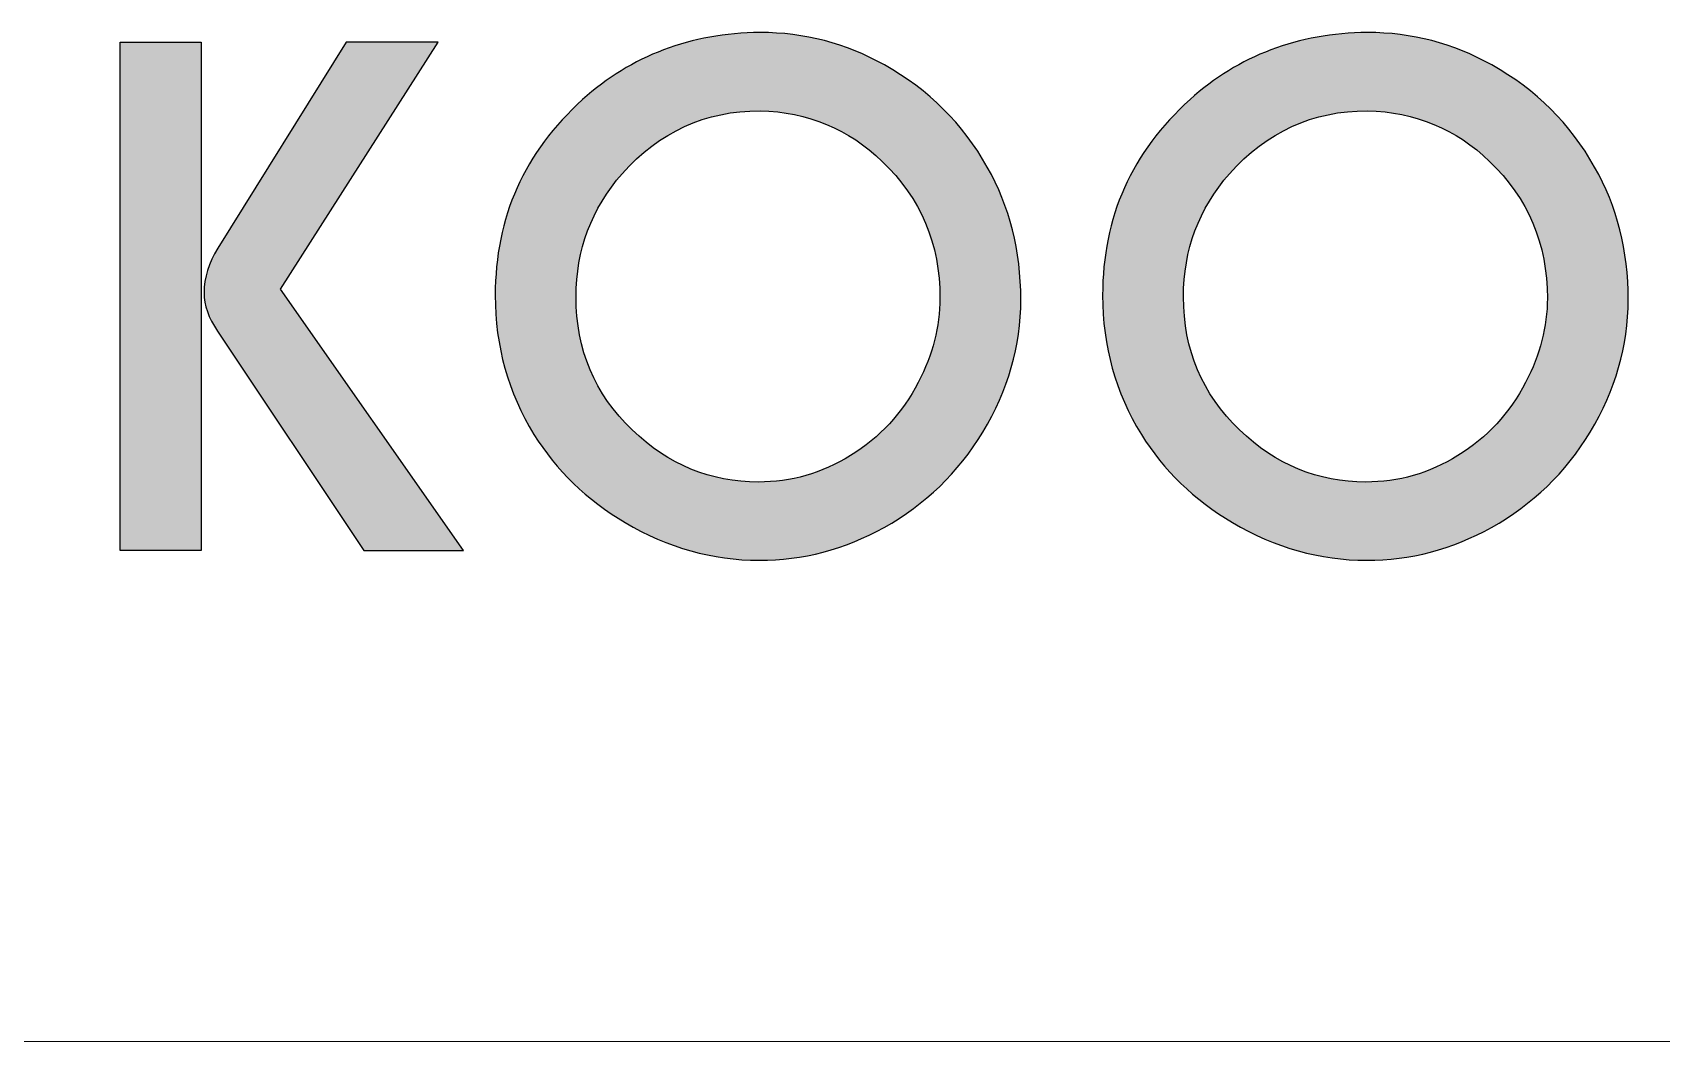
# Model space of a CAD drawing. Header units: inches. Extents: x -244 to 524, y 600 to 1121.
# Drawn here: x -38.84 to -24.42, y 1057 to 1065.93 of the extents above; entities that cross this region are included whole.
import ezdxf

# ---------------------------------------------------------------- set-up
doc = ezdxf.new("R2010")
doc.units = ezdxf.units.IN
doc.layers.add('1', color=7, linetype='Continuous', true_color=0xffffff)
doc.layers.add('layer 1', color=7, linetype='Continuous')

msp = doc.modelspace()

# ---------------------------------------------------------------- hatches: boundary and pattern name
h = msp.add_hatch(color=256)
h.dxf.hatch_style = 1
edge = h.paths.add_edge_path()
edge.add_spline(control_points=[(-30.389, 1064.741), (-30.389, 1064.741), (-30.389, 1064.741), (-30.389, 1064.741), (-30.389, 1064.741), (-30.605, 1065.124), (-30.908, 1065.426), (-31.299, 1065.646)], knot_values=[0.360004, 0.360004, 0.360004, 0.360004, 0.360007, 0.360007, 0.360007, 0.360007, 0.720004, 0.720004, 0.720004, 0.720004], degree=3, periodic=0)
edge.add_spline(control_points=[(-31.299, 1065.646), (-31.299, 1065.646), (-31.299, 1065.646), (-31.299, 1065.646), (-31.299, 1065.646), (-31.64, 1065.837), (-32.007, 1065.933), (-32.401, 1065.933)], knot_values=[0, 0, 0, 0, 0.000004, 0.000004, 0.000004, 0.000004, 0.360004, 0.360004, 0.360004, 0.360004], degree=3, periodic=0)
edge.add_spline(control_points=[(-32.401, 1065.933), (-33.017, 1065.926), (-33.541, 1065.728), (-33.972, 1065.339), (-33.972, 1065.339), (-34.489, 1064.875), (-34.746, 1064.297), (-34.746, 1063.604)], knot_values=[3.240004, 3.240004, 3.240004, 3.240004, 3.600004, 3.600004, 3.600004, 3.600004, 3.96, 3.96, 3.96, 3.96], degree=3, periodic=0)
edge.add_spline(control_points=[(-34.746, 1063.604), (-34.746, 1063.604), (-34.746, 1063.604), (-34.746, 1063.604), (-34.746, 1063.604), (-34.746, 1063.155), (-34.632, 1062.745), (-34.403, 1062.374)], knot_values=[2.880004, 2.880004, 2.880004, 2.880004, 2.880007, 2.880007, 2.880007, 2.880007, 3.240004, 3.240004, 3.240004, 3.240004], degree=3, periodic=0)
edge.add_spline(control_points=[(-34.403, 1062.374), (-34.403, 1062.374), (-34.403, 1062.374), (-34.403, 1062.374), (-34.403, 1062.374), (-34.206, 1062.055), (-33.936, 1061.795), (-33.595, 1061.593)], knot_values=[2.520004, 2.520004, 2.520004, 2.520004, 2.520007, 2.520007, 2.520007, 2.520007, 2.880004, 2.880004, 2.880004, 2.880004], degree=3, periodic=0)
edge.add_spline(control_points=[(-33.595, 1061.593), (-33.595, 1061.593), (-33.595, 1061.593), (-33.595, 1061.593), (-33.595, 1061.593), (-33.217, 1061.371), (-32.821, 1061.259), (-32.408, 1061.259)], knot_values=[2.160004, 2.160004, 2.160004, 2.160004, 2.160007, 2.160007, 2.160007, 2.160007, 2.520004, 2.520004, 2.520004, 2.520004], degree=3, periodic=0)
edge.add_spline(control_points=[(-32.408, 1061.259), (-32.408, 1061.259), (-32.408, 1061.259), (-32.408, 1061.259), (-32.408, 1061.259), (-32.021, 1061.259), (-31.653, 1061.356), (-31.303, 1061.55)], knot_values=[1.800004, 1.800004, 1.800004, 1.800004, 1.800007, 1.800007, 1.800007, 1.800007, 2.160004, 2.160004, 2.160004, 2.160004], degree=3, periodic=0)
edge.add_spline(control_points=[(-31.303, 1061.55), (-31.303, 1061.55), (-31.303, 1061.55), (-31.303, 1061.55), (-31.303, 1061.55), (-30.938, 1061.754), (-30.646, 1062.035), (-30.429, 1062.394)], knot_values=[1.440004, 1.440004, 1.440004, 1.440004, 1.440007, 1.440007, 1.440007, 1.440007, 1.800004, 1.800004, 1.800004, 1.800004], degree=3, periodic=0)
edge.add_spline(control_points=[(-30.429, 1062.394), (-30.429, 1062.394), (-30.429, 1062.394), (-30.429, 1062.394), (-30.429, 1062.394), (-30.205, 1062.766), (-30.092, 1063.156), (-30.092, 1063.568)], knot_values=[1.080004, 1.080004, 1.080004, 1.080004, 1.080007, 1.080007, 1.080007, 1.080007, 1.440004, 1.440004, 1.440004, 1.440004], degree=3, periodic=0)
edge.add_spline(control_points=[(-30.092, 1063.568), (-30.092, 1063.568), (-30.092, 1063.568), (-30.092, 1063.568), (-30.092, 1063.568), (-30.092, 1064.001), (-30.191, 1064.392), (-30.389, 1064.741)], knot_values=[0.720004, 0.720004, 0.720004, 0.720004, 0.720007, 0.720007, 0.720007, 0.720007, 1.080004, 1.080004, 1.080004, 1.080004], degree=3, periodic=0)
edge = h.paths.add_edge_path(flags=16)
edge.add_spline(control_points=[(-33.622, 1064.683), (-33.622, 1064.683), (-33.622, 1064.683), (-33.622, 1064.683), (-33.622, 1064.683), (-33.292, 1065.054), (-32.885, 1065.24), (-32.401, 1065.24)], knot_values=[0, 0, 0, 0, 0.000004, 0.000004, 0.000004, 0.000004, 0.440004, 0.440004, 0.440004, 0.440004], degree=3, periodic=0)
edge.add_spline(control_points=[(-32.401, 1065.24), (-31.977, 1065.229), (-31.617, 1065.079), (-31.319, 1064.792), (-31.319, 1064.792), (-30.978, 1064.465), (-30.808, 1064.06), (-30.808, 1063.581)], knot_values=[3.080004, 3.080004, 3.080004, 3.080004, 3.520004, 3.520004, 3.520004, 3.520004, 3.96, 3.96, 3.96, 3.96], degree=3, periodic=0)
edge.add_spline(control_points=[(-30.808, 1063.581), (-30.808, 1063.581), (-30.808, 1063.581), (-30.808, 1063.581), (-30.808, 1063.581), (-30.808, 1063.329), (-30.872, 1063.08), (-31, 1062.836)], knot_values=[2.640004, 2.640004, 2.640004, 2.640004, 2.640009, 2.640009, 2.640009, 2.640009, 3.080004, 3.080004, 3.080004, 3.080004], degree=3, periodic=0)
edge.add_spline(control_points=[(-31, 1062.836), (-31, 1062.836), (-31, 1062.836), (-31, 1062.835), (-31, 1062.835), (-31.14, 1062.563), (-31.341, 1062.347), (-31.6, 1062.186)], knot_values=[2.200004, 2.200004, 2.200004, 2.200004, 2.200009, 2.200009, 2.200009, 2.200009, 2.640004, 2.640004, 2.640004, 2.640004], degree=3, periodic=0)
edge.add_spline(control_points=[(-31.6, 1062.186), (-31.6, 1062.186), (-31.6, 1062.186), (-31.6, 1062.186), (-31.6, 1062.186), (-31.855, 1062.029), (-32.127, 1061.952), (-32.415, 1061.952)], knot_values=[1.760004, 1.760004, 1.760004, 1.760004, 1.760009, 1.760009, 1.760009, 1.760009, 2.200004, 2.200004, 2.200004, 2.200004], degree=3, periodic=0)
edge.add_spline(control_points=[(-32.415, 1061.952), (-32.415, 1061.952), (-32.415, 1061.952), (-32.415, 1061.952), (-32.415, 1061.952), (-32.839, 1061.952), (-33.212, 1062.106), (-33.533, 1062.413)], knot_values=[1.320004, 1.320004, 1.320004, 1.320004, 1.320009, 1.320009, 1.320009, 1.320009, 1.760004, 1.760004, 1.760004, 1.760004], degree=3, periodic=0)
edge.add_spline(control_points=[(-33.533, 1062.413), (-33.533, 1062.413), (-33.533, 1062.413), (-33.533, 1062.413), (-33.533, 1062.413), (-33.865, 1062.732), (-34.03, 1063.125), (-34.03, 1063.591)], knot_values=[0.880004, 0.880004, 0.880004, 0.880004, 0.880009, 0.880009, 0.880009, 0.880009, 1.320004, 1.320004, 1.320004, 1.320004], degree=3, periodic=0)
edge.add_spline(control_points=[(-34.03, 1063.591), (-34.03, 1063.591), (-34.03, 1063.591), (-34.03, 1063.591), (-34.03, 1063.591), (-34.03, 1064.009), (-33.894, 1064.372), (-33.622, 1064.683)], knot_values=[0.440004, 0.440004, 0.440004, 0.440004, 0.440009, 0.440009, 0.440009, 0.440009, 0.880004, 0.880004, 0.880004, 0.880004], degree=3, periodic=0)
h = msp.add_hatch(color=256)
h.dxf.hatch_style = 1
edge = h.paths.add_edge_path()
edge.add_spline(control_points=[(-25.011, 1064.741), (-25.011, 1064.741), (-25.011, 1064.741), (-25.011, 1064.741), (-25.011, 1064.741), (-25.227, 1065.124), (-25.53, 1065.426), (-25.921, 1065.646)], knot_values=[0.360004, 0.360004, 0.360004, 0.360004, 0.360007, 0.360007, 0.360007, 0.360007, 0.720004, 0.720004, 0.720004, 0.720004], degree=3, periodic=0)
edge.add_spline(control_points=[(-25.921, 1065.646), (-25.921, 1065.646), (-25.921, 1065.646), (-25.921, 1065.646), (-25.921, 1065.646), (-26.262, 1065.837), (-26.629, 1065.933), (-27.023, 1065.933)], knot_values=[0, 0, 0, 0, 0.000004, 0.000004, 0.000004, 0.000004, 0.360004, 0.360004, 0.360004, 0.360004], degree=3, periodic=0)
edge.add_spline(control_points=[(-27.023, 1065.933), (-27.639, 1065.926), (-28.163, 1065.728), (-28.594, 1065.339), (-28.594, 1065.339), (-29.111, 1064.875), (-29.368, 1064.297), (-29.368, 1063.604)], knot_values=[3.240004, 3.240004, 3.240004, 3.240004, 3.600004, 3.600004, 3.600004, 3.600004, 3.96, 3.96, 3.96, 3.96], degree=3, periodic=0)
edge.add_spline(control_points=[(-29.368, 1063.604), (-29.368, 1063.604), (-29.368, 1063.604), (-29.368, 1063.604), (-29.368, 1063.604), (-29.368, 1063.155), (-29.254, 1062.745), (-29.025, 1062.374)], knot_values=[2.880004, 2.880004, 2.880004, 2.880004, 2.880007, 2.880007, 2.880007, 2.880007, 3.240004, 3.240004, 3.240004, 3.240004], degree=3, periodic=0)
edge.add_spline(control_points=[(-29.025, 1062.374), (-29.025, 1062.374), (-29.025, 1062.374), (-29.025, 1062.374), (-29.025, 1062.374), (-28.828, 1062.055), (-28.558, 1061.795), (-28.217, 1061.593)], knot_values=[2.520004, 2.520004, 2.520004, 2.520004, 2.520007, 2.520007, 2.520007, 2.520007, 2.880004, 2.880004, 2.880004, 2.880004], degree=3, periodic=0)
edge.add_spline(control_points=[(-28.217, 1061.593), (-28.217, 1061.593), (-28.217, 1061.593), (-28.217, 1061.593), (-28.217, 1061.593), (-27.839, 1061.371), (-27.443, 1061.259), (-27.03, 1061.259)], knot_values=[2.160004, 2.160004, 2.160004, 2.160004, 2.160007, 2.160007, 2.160007, 2.160007, 2.520004, 2.520004, 2.520004, 2.520004], degree=3, periodic=0)
edge.add_spline(control_points=[(-27.03, 1061.259), (-27.03, 1061.259), (-27.03, 1061.259), (-27.03, 1061.259), (-27.03, 1061.259), (-26.643, 1061.259), (-26.275, 1061.356), (-25.925, 1061.55)], knot_values=[1.800004, 1.800004, 1.800004, 1.800004, 1.800007, 1.800007, 1.800007, 1.800007, 2.160004, 2.160004, 2.160004, 2.160004], degree=3, periodic=0)
edge.add_spline(control_points=[(-25.925, 1061.55), (-25.925, 1061.55), (-25.925, 1061.55), (-25.925, 1061.55), (-25.925, 1061.55), (-25.56, 1061.754), (-25.268, 1062.035), (-25.051, 1062.394)], knot_values=[1.440004, 1.440004, 1.440004, 1.440004, 1.440007, 1.440007, 1.440007, 1.440007, 1.800004, 1.800004, 1.800004, 1.800004], degree=3, periodic=0)
edge.add_spline(control_points=[(-25.051, 1062.394), (-25.051, 1062.394), (-25.051, 1062.394), (-25.051, 1062.394), (-25.051, 1062.394), (-24.827, 1062.766), (-24.714, 1063.156), (-24.714, 1063.568)], knot_values=[1.080004, 1.080004, 1.080004, 1.080004, 1.080007, 1.080007, 1.080007, 1.080007, 1.440004, 1.440004, 1.440004, 1.440004], degree=3, periodic=0)
edge.add_spline(control_points=[(-24.714, 1063.568), (-24.714, 1063.568), (-24.714, 1063.568), (-24.714, 1063.568), (-24.714, 1063.568), (-24.714, 1064.001), (-24.813, 1064.392), (-25.011, 1064.741)], knot_values=[0.720004, 0.720004, 0.720004, 0.720004, 0.720007, 0.720007, 0.720007, 0.720007, 1.080004, 1.080004, 1.080004, 1.080004], degree=3, periodic=0)
edge = h.paths.add_edge_path(flags=16)
edge.add_spline(control_points=[(-28.05, 1064.872), (-28.005, 1064.91), (-27.959, 1064.945), (-27.912, 1064.977)], knot_values=[0.302497, 0.302497, 0.302497, 0.302497, 0.357496, 0.357496, 0.357496, 0.357496], degree=3, periodic=0)
edge.add_spline(control_points=[(-27.912, 1064.977), (-27.865, 1065.009), (-27.816, 1065.038), (-27.767, 1065.064)], knot_values=[0.247498, 0.247498, 0.247498, 0.247498, 0.302497, 0.302497, 0.302497, 0.302497], degree=3, periodic=0)
edge.add_spline(control_points=[(-27.767, 1065.064), (-27.717, 1065.09), (-27.666, 1065.113), (-27.614, 1065.134)], knot_values=[0.192498, 0.192498, 0.192498, 0.192498, 0.247498, 0.247498, 0.247498, 0.247498], degree=3, periodic=0)
edge.add_spline(control_points=[(-27.614, 1065.134), (-27.562, 1065.154), (-27.509, 1065.171), (-27.454, 1065.186)], knot_values=[0.137499, 0.137499, 0.137499, 0.137499, 0.192498, 0.192498, 0.192498, 0.192498], degree=3, periodic=0)
edge.add_spline(control_points=[(-27.454, 1065.186), (-27.4, 1065.2), (-27.344, 1065.212), (-27.287, 1065.221)], knot_values=[0.082499, 0.082499, 0.082499, 0.082499, 0.137499, 0.137499, 0.137499, 0.137499], degree=3, periodic=0)
edge.add_spline(control_points=[(-27.287, 1065.221), (-27.231, 1065.229), (-27.172, 1065.235), (-27.113, 1065.238)], knot_values=[0.0275, 0.0275, 0.0275, 0.0275, 0.082499, 0.082499, 0.082499, 0.082499], degree=3, periodic=0)
edge.add_spline(control_points=[(-27.113, 1065.238), (-27.084, 1065.239), (-27.054, 1065.24), (-27.023, 1065.24)], knot_values=[0, 0, 0, 0, 0.0275, 0.0275, 0.0275, 0.0275], degree=3, periodic=0)
edge.add_spline(control_points=[(-27.023, 1065.24), (-26.97, 1065.239), (-26.918, 1065.235), (-26.867, 1065.23)], knot_values=[3.905001, 3.905001, 3.905001, 3.905001, 3.96, 3.96, 3.96, 3.96], degree=3, periodic=0)
edge.add_spline(control_points=[(-26.867, 1065.23), (-26.765, 1065.218), (-26.667, 1065.198), (-26.573, 1065.169)], knot_values=[3.795002, 3.795002, 3.795002, 3.795002, 3.905001, 3.905001, 3.905001, 3.905001], degree=3, periodic=0)
edge.add_spline(control_points=[(-26.573, 1065.169), (-26.479, 1065.14), (-26.389, 1065.103), (-26.302, 1065.057)], knot_values=[3.685003, 3.685003, 3.685003, 3.685003, 3.795002, 3.795002, 3.795002, 3.795002], degree=3, periodic=0)
edge.add_spline(control_points=[(-26.302, 1065.057), (-26.216, 1065.011), (-26.134, 1064.957), (-26.056, 1064.893)], knot_values=[3.575004, 3.575004, 3.575004, 3.575004, 3.685003, 3.685003, 3.685003, 3.685003], degree=3, periodic=0)
edge.add_spline(control_points=[(-26.056, 1064.893), (-26.017, 1064.862), (-25.979, 1064.828), (-25.941, 1064.792), (-25.941, 1064.792), (-25.899, 1064.751), (-25.859, 1064.709), (-25.821, 1064.666)], knot_values=[3.464997, 3.464997, 3.464997, 3.464997, 3.520001, 3.520001, 3.520001, 3.520001, 3.575004, 3.575004, 3.575004, 3.575004], degree=3, periodic=0)
edge.add_spline(control_points=[(-25.821, 1064.666), (-25.766, 1064.601), (-25.716, 1064.533), (-25.672, 1064.463)], knot_values=[3.382498, 3.382498, 3.382498, 3.382498, 3.464997, 3.464997, 3.464997, 3.464997], degree=3, periodic=0)
edge.add_spline(control_points=[(-25.672, 1064.463), (-25.642, 1064.416), (-25.616, 1064.368), (-25.592, 1064.318)], knot_values=[3.327499, 3.327499, 3.327499, 3.327499, 3.382498, 3.382498, 3.382498, 3.382498], degree=3, periodic=0)
edge.add_spline(control_points=[(-25.592, 1064.318), (-25.568, 1064.269), (-25.547, 1064.219), (-25.528, 1064.167)], knot_values=[3.272501, 3.272501, 3.272501, 3.272501, 3.327499, 3.327499, 3.327499, 3.327499], degree=3, periodic=0)
edge.add_spline(control_points=[(-25.528, 1064.167), (-25.509, 1064.115), (-25.493, 1064.062), (-25.48, 1064.008)], knot_values=[3.217502, 3.217502, 3.217502, 3.217502, 3.272501, 3.272501, 3.272501, 3.272501], degree=3, periodic=0)
edge.add_spline(control_points=[(-25.48, 1064.008), (-25.46, 1063.927), (-25.446, 1063.843), (-25.438, 1063.757)], knot_values=[3.135003, 3.135003, 3.135003, 3.135003, 3.217502, 3.217502, 3.217502, 3.217502], degree=3, periodic=0)
edge.add_spline(control_points=[(-25.438, 1063.757), (-25.433, 1063.7), (-25.43, 1063.641), (-25.43, 1063.581)], knot_values=[3.080004, 3.080004, 3.080004, 3.080004, 3.135003, 3.135003, 3.135003, 3.135003], degree=3, periodic=0)
edge.add_spline(control_points=[(-25.43, 1063.581), (-25.43, 1063.581), (-25.43, 1063.581), (-25.43, 1063.581), (-25.43, 1063.581), (-25.43, 1063.329), (-25.494, 1063.08), (-25.622, 1062.836)], knot_values=[2.640004, 2.640004, 2.640004, 2.640004, 2.640009, 2.640009, 2.640009, 2.640009, 3.080004, 3.080004, 3.080004, 3.080004], degree=3, periodic=0)
edge.add_spline(control_points=[(-25.622, 1062.836), (-25.622, 1062.836), (-25.622, 1062.836), (-25.622, 1062.835), (-25.622, 1062.835), (-25.639, 1062.801), (-25.658, 1062.768), (-25.677, 1062.736)], knot_values=[2.584997, 2.584997, 2.584997, 2.584997, 2.585001, 2.585001, 2.585001, 2.585001, 2.640004, 2.640004, 2.640004, 2.640004], degree=3, periodic=0)
edge.add_spline(control_points=[(-25.677, 1062.736), (-25.716, 1062.671), (-25.759, 1062.61), (-25.805, 1062.553)], knot_values=[2.474999, 2.474999, 2.474999, 2.474999, 2.584997, 2.584997, 2.584997, 2.584997], degree=3, periodic=0)
edge.add_spline(control_points=[(-25.805, 1062.553), (-25.851, 1062.495), (-25.901, 1062.441), (-25.955, 1062.39)], knot_values=[2.365001, 2.365001, 2.365001, 2.365001, 2.474999, 2.474999, 2.474999, 2.474999], degree=3, periodic=0)
edge.add_spline(control_points=[(-25.955, 1062.39), (-26.009, 1062.34), (-26.066, 1062.293), (-26.127, 1062.249)], knot_values=[2.255003, 2.255003, 2.255003, 2.255003, 2.365001, 2.365001, 2.365001, 2.365001], degree=3, periodic=0)
edge.add_spline(control_points=[(-26.127, 1062.249), (-26.158, 1062.227), (-26.189, 1062.206), (-26.222, 1062.186)], knot_values=[2.200004, 2.200004, 2.200004, 2.200004, 2.255003, 2.255003, 2.255003, 2.255003], degree=3, periodic=0)
edge.add_spline(control_points=[(-26.222, 1062.186), (-26.222, 1062.186), (-26.222, 1062.186), (-26.222, 1062.186), (-26.222, 1062.186), (-26.254, 1062.166), (-26.286, 1062.148), (-26.318, 1062.131)], knot_values=[2.144997, 2.144997, 2.144997, 2.144997, 2.145001, 2.145001, 2.145001, 2.145001, 2.200004, 2.200004, 2.200004, 2.200004], degree=3, periodic=0)
edge.add_spline(control_points=[(-26.318, 1062.131), (-26.383, 1062.097), (-26.449, 1062.067), (-26.516, 1062.043)], knot_values=[2.034999, 2.034999, 2.034999, 2.034999, 2.144997, 2.144997, 2.144997, 2.144997], degree=3, periodic=0)
edge.add_spline(control_points=[(-26.516, 1062.043), (-26.583, 1062.019), (-26.651, 1061.999), (-26.72, 1061.985)], knot_values=[1.925001, 1.925001, 1.925001, 1.925001, 2.034999, 2.034999, 2.034999, 2.034999], degree=3, periodic=0)
edge.add_spline(control_points=[(-26.72, 1061.985), (-26.754, 1061.977), (-26.789, 1061.971), (-26.824, 1061.966)], knot_values=[1.870002, 1.870002, 1.870002, 1.870002, 1.925001, 1.925001, 1.925001, 1.925001], degree=3, periodic=0)
edge.add_spline(control_points=[(-26.824, 1061.966), (-26.859, 1061.961), (-26.894, 1061.958), (-26.93, 1061.955)], knot_values=[1.815003, 1.815003, 1.815003, 1.815003, 1.870002, 1.870002, 1.870002, 1.870002], degree=3, periodic=0)
edge.add_spline(control_points=[(-26.93, 1061.955), (-26.965, 1061.953), (-27.001, 1061.952), (-27.037, 1061.952)], knot_values=[1.760004, 1.760004, 1.760004, 1.760004, 1.815003, 1.815003, 1.815003, 1.815003], degree=3, periodic=0)
edge.add_spline(control_points=[(-27.037, 1061.952), (-27.037, 1061.952), (-27.037, 1061.952), (-27.037, 1061.952), (-27.037, 1061.952), (-27.09, 1061.952), (-27.142, 1061.954), (-27.194, 1061.959)], knot_values=[1.704997, 1.704997, 1.704997, 1.704997, 1.705001, 1.705001, 1.705001, 1.705001, 1.760004, 1.760004, 1.760004, 1.760004], degree=3, periodic=0)
edge.add_spline(control_points=[(-27.194, 1061.959), (-27.271, 1061.966), (-27.346, 1061.979), (-27.42, 1061.997)], knot_values=[1.622498, 1.622498, 1.622498, 1.622498, 1.704997, 1.704997, 1.704997, 1.704997], degree=3, periodic=0)
edge.add_spline(control_points=[(-27.42, 1061.997), (-27.469, 1062.009), (-27.517, 1062.023), (-27.564, 1062.04)], knot_values=[1.567499, 1.567499, 1.567499, 1.567499, 1.622498, 1.622498, 1.622498, 1.622498], degree=3, periodic=0)
edge.add_spline(control_points=[(-27.564, 1062.04), (-27.635, 1062.065), (-27.704, 1062.096), (-27.772, 1062.132)], knot_values=[1.485001, 1.485001, 1.485001, 1.485001, 1.567499, 1.567499, 1.567499, 1.567499], degree=3, periodic=0)
edge.add_spline(control_points=[(-27.772, 1062.132), (-27.862, 1062.18), (-27.949, 1062.238), (-28.032, 1062.305)], knot_values=[1.375003, 1.375003, 1.375003, 1.375003, 1.485001, 1.485001, 1.485001, 1.485001], degree=3, periodic=0)
edge.add_spline(control_points=[(-28.032, 1062.305), (-28.074, 1062.339), (-28.115, 1062.375), (-28.155, 1062.413)], knot_values=[1.320004, 1.320004, 1.320004, 1.320004, 1.375003, 1.375003, 1.375003, 1.375003], degree=3, periodic=0)
edge.add_spline(control_points=[(-28.155, 1062.413), (-28.155, 1062.413), (-28.155, 1062.413), (-28.155, 1062.413), (-28.155, 1062.413), (-28.196, 1062.453), (-28.235, 1062.494), (-28.271, 1062.536)], knot_values=[1.264997, 1.264997, 1.264997, 1.264997, 1.265001, 1.265001, 1.265001, 1.265001, 1.320004, 1.320004, 1.320004, 1.320004], degree=3, periodic=0)
edge.add_spline(control_points=[(-28.271, 1062.536), (-28.326, 1062.599), (-28.375, 1062.665), (-28.417, 1062.734)], knot_values=[1.182498, 1.182498, 1.182498, 1.182498, 1.264997, 1.264997, 1.264997, 1.264997], degree=3, periodic=0)
edge.add_spline(control_points=[(-28.417, 1062.734), (-28.446, 1062.779), (-28.472, 1062.826), (-28.495, 1062.874)], knot_values=[1.127499, 1.127499, 1.127499, 1.127499, 1.182498, 1.182498, 1.182498, 1.182498], degree=3, periodic=0)
edge.add_spline(control_points=[(-28.495, 1062.874), (-28.518, 1062.922), (-28.539, 1062.971), (-28.557, 1063.021)], knot_values=[1.072501, 1.072501, 1.072501, 1.072501, 1.127499, 1.127499, 1.127499, 1.127499], degree=3, periodic=0)
edge.add_spline(control_points=[(-28.557, 1063.021), (-28.575, 1063.072), (-28.591, 1063.123), (-28.604, 1063.175)], knot_values=[1.017502, 1.017502, 1.017502, 1.017502, 1.072501, 1.072501, 1.072501, 1.072501], degree=3, periodic=0)
edge.add_spline(control_points=[(-28.604, 1063.175), (-28.623, 1063.254), (-28.637, 1063.336), (-28.645, 1063.42)], knot_values=[0.935003, 0.935003, 0.935003, 0.935003, 1.017502, 1.017502, 1.017502, 1.017502], degree=3, periodic=0)
edge.add_spline(control_points=[(-28.645, 1063.42), (-28.65, 1063.476), (-28.652, 1063.533), (-28.652, 1063.591)], knot_values=[0.880004, 0.880004, 0.880004, 0.880004, 0.935003, 0.935003, 0.935003, 0.935003], degree=3, periodic=0)
edge.add_spline(control_points=[(-28.652, 1063.591), (-28.652, 1063.591), (-28.652, 1063.591), (-28.652, 1063.591), (-28.652, 1063.591), (-28.652, 1063.643), (-28.65, 1063.694), (-28.646, 1063.745)], knot_values=[0.824997, 0.824997, 0.824997, 0.824997, 0.825001, 0.825001, 0.825001, 0.825001, 0.880004, 0.880004, 0.880004, 0.880004], degree=3, periodic=0)
edge.add_spline(control_points=[(-28.646, 1063.745), (-28.637, 1063.846), (-28.62, 1063.944), (-28.595, 1064.038)], knot_values=[0.714999, 0.714999, 0.714999, 0.714999, 0.824997, 0.824997, 0.824997, 0.824997], degree=3, periodic=0)
edge.add_spline(control_points=[(-28.595, 1064.038), (-28.569, 1064.132), (-28.535, 1064.223), (-28.493, 1064.311)], knot_values=[0.605001, 0.605001, 0.605001, 0.605001, 0.714999, 0.714999, 0.714999, 0.714999], degree=3, periodic=0)
edge.add_spline(control_points=[(-28.493, 1064.311), (-28.45, 1064.399), (-28.399, 1064.483), (-28.339, 1064.564)], knot_values=[0.495003, 0.495003, 0.495003, 0.495003, 0.605001, 0.605001, 0.605001, 0.605001], degree=3, periodic=0)
edge.add_spline(control_points=[(-28.339, 1064.564), (-28.31, 1064.604), (-28.278, 1064.644), (-28.244, 1064.683)], knot_values=[0.440004, 0.440004, 0.440004, 0.440004, 0.495003, 0.495003, 0.495003, 0.495003], degree=3, periodic=0)
edge.add_spline(control_points=[(-28.244, 1064.683), (-28.244, 1064.683), (-28.244, 1064.683), (-28.244, 1064.683), (-28.244, 1064.683), (-28.223, 1064.706), (-28.202, 1064.729), (-28.181, 1064.75)], knot_values=[0.412496, 0.412496, 0.412496, 0.412496, 0.4125, 0.4125, 0.4125, 0.4125, 0.440004, 0.440004, 0.440004, 0.440004], degree=3, periodic=0)
edge.add_spline(control_points=[(-28.181, 1064.75), (-28.16, 1064.772), (-28.138, 1064.793), (-28.116, 1064.814)], knot_values=[0.384996, 0.384996, 0.384996, 0.384996, 0.412496, 0.412496, 0.412496, 0.412496], degree=3, periodic=0)
edge.add_spline(control_points=[(-28.116, 1064.814), (-28.095, 1064.834), (-28.072, 1064.853), (-28.05, 1064.872)], knot_values=[0.357496, 0.357496, 0.357496, 0.357496, 0.384996, 0.384996, 0.384996, 0.384996], degree=3, periodic=0)
msp.add_hatch(color=256).paths.add_polyline_path([(-38.066, 1065.847), (-38.066, 1061.345), (-37.35, 1061.345), (-37.35, 1065.847)])
h = msp.add_hatch(color=256)
h.dxf.hatch_style = 1
edge = h.paths.add_edge_path()
edge.add_spline(control_points=[(-35.74, 1065.081), (-35.556, 1065.368), (-35.394, 1065.622), (-35.31, 1065.753)], knot_values=[3.031877, 3.031877, 3.031877, 3.031877, 3.167514, 3.167514, 3.167514, 3.167514], degree=3, periodic=0)
edge.add_spline(control_points=[(-35.31, 1065.753), (-35.274, 1065.809), (-35.252, 1065.843), (-35.25, 1065.847)], knot_values=[2.973872, 2.973872, 2.973872, 2.973872, 3.031877, 3.031877, 3.031877, 3.031877], degree=3, periodic=0)
edge.add_spline(control_points=[(-35.25, 1065.847), (-35.25, 1065.847), (-35.25, 1065.847), (-35.25, 1065.847), (-35.25, 1065.847), (-35.25, 1065.847), (-35.25, 1065.847), (-35.25, 1065.847)], knot_values=[2.969517, 2.969517, 2.969517, 2.969517, 2.973389, 2.973389, 2.973389, 2.973389, 2.973872, 2.973872, 2.973872, 2.973872], degree=3, periodic=0)
edge.add_spline(control_points=[(-35.252, 1065.847), (-35.252, 1065.847), (-35.253, 1065.847), (-35.254, 1065.847)], knot_values=[2.948901, 2.948901, 2.948901, 2.948901, 2.955423, 2.955423, 2.955423, 2.955423], degree=3, periodic=0)
edge.add_spline(control_points=[(-35.254, 1065.847), (-35.255, 1065.847), (-35.257, 1065.847), (-35.259, 1065.847)], knot_values=[2.939063, 2.939063, 2.939063, 2.939063, 2.948901, 2.948901, 2.948901, 2.948901], degree=3, periodic=0)
edge.add_spline(control_points=[(-35.259, 1065.847), (-35.264, 1065.847), (-35.272, 1065.847), (-35.281, 1065.847)], knot_values=[2.911348, 2.911348, 2.911348, 2.911348, 2.939063, 2.939063, 2.939063, 2.939063], degree=3, periodic=0)
edge.add_spline(control_points=[(-35.281, 1065.847), (-35.29, 1065.847), (-35.301, 1065.847), (-35.313, 1065.847)], knot_values=[2.885482, 2.885482, 2.885482, 2.885482, 2.911348, 2.911348, 2.911348, 2.911348], degree=3, periodic=0)
edge.add_spline(control_points=[(-35.313, 1065.847), (-35.331, 1065.847), (-35.353, 1065.847), (-35.377, 1065.847)], knot_values=[2.846252, 2.846252, 2.846252, 2.846252, 2.885482, 2.885482, 2.885482, 2.885482], degree=3, periodic=0)
edge.add_spline(control_points=[(-35.377, 1065.847), (-35.453, 1065.847), (-35.554, 1065.847), (-35.655, 1065.847)], knot_values=[2.723882, 2.723882, 2.723882, 2.723882, 2.846252, 2.846252, 2.846252, 2.846252], degree=3, periodic=0)
edge.add_spline(control_points=[(-35.655, 1065.847), (-35.735, 1065.847), (-35.816, 1065.847), (-35.885, 1065.847)], knot_values=[2.626259, 2.626259, 2.626259, 2.626259, 2.723882, 2.723882, 2.723882, 2.723882], degree=3, periodic=0)
edge.add_spline(control_points=[(-35.885, 1065.847), (-35.991, 1065.847), (-36.067, 1065.847), (-36.067, 1065.847), (-36.067, 1065.847), (-36.067, 1065.847), (-36.067, 1065.847), (-36.067, 1065.847)], knot_values=[2.474995, 2.474995, 2.474995, 2.474995, 2.626254, 2.626254, 2.626254, 2.626254, 2.626259, 2.626259, 2.626259, 2.626259], degree=3, periodic=0)
edge.add_spline(control_points=[(-36.067, 1065.847), (-36.067, 1065.847), (-36.138, 1065.733), (-36.244, 1065.562)], knot_values=[2.351262, 2.351262, 2.351262, 2.351262, 2.474995, 2.474995, 2.474995, 2.474995], degree=3, periodic=0)
edge.add_spline(control_points=[(-36.244, 1065.562), (-36.564, 1065.049), (-37.203, 1064.023), (-37.203, 1064.023)], knot_values=[1.98002, 1.98002, 1.98002, 1.98002, 2.351262, 2.351262, 2.351262, 2.351262], degree=3, periodic=0)
edge.add_spline(control_points=[(-37.203, 1064.023), (-37.203, 1064.023), (-37.203, 1064.023), (-37.203, 1064.023), (-37.203, 1064.023), (-37.213, 1064.007), (-37.223, 1063.991), (-37.231, 1063.975)], knot_values=[1.918122, 1.918122, 1.918122, 1.918122, 1.918141, 1.918141, 1.918141, 1.918141, 1.98002, 1.98002, 1.98002, 1.98002], degree=3, periodic=0)
edge.add_spline(control_points=[(-37.231, 1063.975), (-37.249, 1063.942), (-37.264, 1063.909), (-37.277, 1063.876)], knot_values=[1.794374, 1.794374, 1.794374, 1.794374, 1.918122, 1.918122, 1.918122, 1.918122], degree=3, periodic=0)
edge.add_spline(control_points=[(-37.277, 1063.876), (-37.29, 1063.843), (-37.3, 1063.81), (-37.307, 1063.777)], knot_values=[1.670626, 1.670626, 1.670626, 1.670626, 1.794374, 1.794374, 1.794374, 1.794374], degree=3, periodic=0)
edge.add_spline(control_points=[(-37.307, 1063.777), (-37.315, 1063.744), (-37.32, 1063.711), (-37.323, 1063.677)], knot_values=[1.546879, 1.546879, 1.546879, 1.546879, 1.670626, 1.670626, 1.670626, 1.670626], degree=3, periodic=0)
edge.add_spline(control_points=[(-37.323, 1063.677), (-37.324, 1063.66), (-37.324, 1063.644), (-37.324, 1063.627)], knot_values=[1.485005, 1.485005, 1.485005, 1.485005, 1.546879, 1.546879, 1.546879, 1.546879], degree=3, periodic=0)
edge.add_spline(control_points=[(-37.324, 1063.627), (-37.324, 1063.627), (-37.324, 1063.627), (-37.324, 1063.627), (-37.324, 1063.627), (-37.324, 1063.614), (-37.324, 1063.6), (-37.323, 1063.587)], knot_values=[1.423121, 1.423121, 1.423121, 1.423121, 1.423126, 1.423126, 1.423126, 1.423126, 1.485005, 1.485005, 1.485005, 1.485005], degree=3, periodic=0)
edge.add_spline(control_points=[(-37.323, 1063.587), (-37.32, 1063.559), (-37.315, 1063.532), (-37.308, 1063.504)], knot_values=[1.299374, 1.299374, 1.299374, 1.299374, 1.423121, 1.423121, 1.423121, 1.423121], degree=3, periodic=0)
edge.add_spline(control_points=[(-37.308, 1063.504), (-37.3, 1063.476), (-37.29, 1063.448), (-37.278, 1063.419)], knot_values=[1.175626, 1.175626, 1.175626, 1.175626, 1.299374, 1.299374, 1.299374, 1.299374], degree=3, periodic=0)
edge.add_spline(control_points=[(-37.278, 1063.419), (-37.266, 1063.39), (-37.251, 1063.361), (-37.233, 1063.332)], knot_values=[1.051879, 1.051879, 1.051879, 1.051879, 1.175626, 1.175626, 1.175626, 1.175626], degree=3, periodic=0)
edge.add_spline(control_points=[(-37.233, 1063.332), (-37.224, 1063.318), (-37.215, 1063.303), (-37.205, 1063.288)], knot_values=[0.990005, 0.990005, 0.990005, 0.990005, 1.051879, 1.051879, 1.051879, 1.051879], degree=3, periodic=0)
edge.add_spline(control_points=[(-37.205, 1063.288), (-37.205, 1063.288), (-37.205, 1063.288), (-37.205, 1063.288), (-37.205, 1063.288), (-37.205, 1063.288), (-36.881, 1062.802), (-36.557, 1062.316)], knot_values=[0.7425, 0.7425, 0.7425, 0.7425, 0.742505, 0.742505, 0.742505, 0.742505, 0.990005, 0.990005, 0.990005, 0.990005], degree=3, periodic=0)
edge.add_spline(control_points=[(-36.557, 1062.316), (-36.233, 1061.831), (-35.909, 1061.345), (-35.909, 1061.345)], knot_values=[0.495005, 0.495005, 0.495005, 0.495005, 0.7425, 0.7425, 0.7425, 0.7425], degree=3, periodic=0)
edge.add_spline(control_points=[(-35.909, 1061.345), (-35.909, 1061.345), (-35.909, 1061.345), (-35.909, 1061.345), (-35.909, 1061.345), (-35.909, 1061.345), (-35.028, 1061.345), (-35.028, 1061.345)], knot_values=[0.000005, 0.000005, 0.000005, 0.000005, 0.00001, 0.00001, 0.00001, 0.00001, 0.495005, 0.495005, 0.495005, 0.495005], degree=3, periodic=0)
edge.add_spline(control_points=[(-35.028, 1061.345), (-35.028, 1061.345), (-35.433, 1061.924), (-35.838, 1062.503)], knot_values=[3.712485, 3.712485, 3.712485, 3.712485, 3.96, 3.96, 3.96, 3.96], degree=3, periodic=0)
edge.add_spline(control_points=[(-35.838, 1062.503), (-36.243, 1063.082), (-36.648, 1063.661), (-36.648, 1063.661), (-36.648, 1063.661), (-36.648, 1063.661), (-36.648, 1063.661), (-36.648, 1063.661)], knot_values=[3.464753, 3.464753, 3.464753, 3.464753, 3.712238, 3.712239, 3.712239, 3.712239, 3.712485, 3.712485, 3.712485, 3.712485], degree=3, periodic=0)
edge.add_spline(control_points=[(-36.648, 1063.661), (-36.648, 1063.661), (-36.646, 1063.663), (-36.644, 1063.667)], knot_values=[3.449529, 3.449529, 3.449529, 3.449529, 3.464753, 3.464753, 3.464753, 3.464753], degree=3, periodic=0)
edge.add_spline(control_points=[(-36.644, 1063.667), (-36.636, 1063.679), (-36.617, 1063.71), (-36.588, 1063.754)], knot_values=[3.40319, 3.40319, 3.40319, 3.40319, 3.449529, 3.449529, 3.449529, 3.449529], degree=3, periodic=0)
edge.add_spline(control_points=[(-36.588, 1063.754), (-36.476, 1063.929), (-36.224, 1064.324), (-35.968, 1064.724)], knot_values=[3.221956, 3.221956, 3.221956, 3.221956, 3.40319, 3.40319, 3.40319, 3.40319], degree=3, periodic=0)
edge.add_spline(control_points=[(-35.968, 1064.724), (-35.891, 1064.845), (-35.814, 1064.965), (-35.74, 1065.081)], knot_values=[3.167514, 3.167514, 3.167514, 3.167514, 3.221956, 3.221956, 3.221956, 3.221956], degree=3, periodic=0)

# ---------------------------------------------------------------- linework, layer by layer
msp.add_lwpolyline([(-38.066, 1065.847), (-37.35, 1065.847), (-37.35, 1061.345), (-38.066, 1061.345)], close=True)
at = {"layer": '1', "color": 7, "linetype": 'Continuous', "lineweight": 18}
msp.add_line((-86.463, 1056.998), (-6.072, 1056.998), dxfattribs=at)
at = {"layer": 'layer 1'}
for points, knots in [([(-32.401, 1065.933), (-32.007, 1065.933), (-31.64, 1065.837), (-31.299, 1065.646), (-31.299, 1065.646), (-30.908, 1065.426), (-30.605, 1065.124), (-30.389, 1064.741), (-30.389, 1064.741), (-30.191, 1064.392), (-30.092, 1064.001), (-30.092, 1063.568), (-30.092, 1063.568), (-30.092, 1063.156), (-30.205, 1062.766), (-30.429, 1062.394), (-30.429, 1062.394), (-30.646, 1062.035), (-30.938, 1061.754), (-31.303, 1061.55), (-31.303, 1061.55), (-31.653, 1061.356), (-32.021, 1061.259), (-32.408, 1061.259), (-32.408, 1061.259), (-32.821, 1061.259), (-33.217, 1061.371), (-33.595, 1061.593), (-33.595, 1061.593), (-33.936, 1061.795), (-34.206, 1062.055), (-34.403, 1062.374), (-34.403, 1062.374), (-34.632, 1062.745), (-34.746, 1063.155), (-34.746, 1063.604), (-34.746, 1063.604), (-34.746, 1064.297), (-34.489, 1064.875), (-33.972, 1065.339), (-33.972, 1065.339), (-33.541, 1065.728), (-33.017, 1065.926), (-32.401, 1065.933)], [0, 0, 0, 0, 0.090909, 0.090909, 0.090909, 0.090909, 0.181818, 0.181818, 0.181818, 0.181818, 0.272727, 0.272727, 0.272727, 0.272727, 0.363636, 0.363636, 0.363636, 0.363636, 0.454545, 0.454545, 0.454545, 0.454545, 0.545455, 0.545455, 0.545455, 0.545455, 0.636364, 0.636364, 0.636364, 0.636364, 0.727273, 0.727273, 0.727273, 0.727273, 0.818182, 0.818182, 0.818182, 0.818182, 0.909091, 0.909091, 0.909091, 0.909091, 1, 1, 1, 1]), ([(-27.023, 1065.933), (-26.629, 1065.933), (-26.262, 1065.837), (-25.921, 1065.646), (-25.921, 1065.646), (-25.53, 1065.426), (-25.227, 1065.124), (-25.011, 1064.741), (-25.011, 1064.741), (-24.813, 1064.392), (-24.714, 1064.001), (-24.714, 1063.568), (-24.714, 1063.568), (-24.714, 1063.156), (-24.827, 1062.766), (-25.051, 1062.394), (-25.051, 1062.394), (-25.268, 1062.035), (-25.56, 1061.754), (-25.925, 1061.55), (-25.925, 1061.55), (-26.275, 1061.356), (-26.643, 1061.259), (-27.03, 1061.259), (-27.03, 1061.259), (-27.443, 1061.259), (-27.839, 1061.371), (-28.217, 1061.593), (-28.217, 1061.593), (-28.558, 1061.795), (-28.828, 1062.055), (-29.025, 1062.374), (-29.025, 1062.374), (-29.254, 1062.745), (-29.368, 1063.155), (-29.368, 1063.604), (-29.368, 1063.604), (-29.368, 1064.297), (-29.111, 1064.875), (-28.594, 1065.339), (-28.594, 1065.339), (-28.163, 1065.728), (-27.639, 1065.926), (-27.023, 1065.933)], [0, 0, 0, 0, 0.090909, 0.090909, 0.090909, 0.090909, 0.181818, 0.181818, 0.181818, 0.181818, 0.272727, 0.272727, 0.272727, 0.272727, 0.363636, 0.363636, 0.363636, 0.363636, 0.454545, 0.454545, 0.454545, 0.454545, 0.545455, 0.545455, 0.545455, 0.545455, 0.636364, 0.636364, 0.636364, 0.636364, 0.727273, 0.727273, 0.727273, 0.727273, 0.818182, 0.818182, 0.818182, 0.818182, 0.909091, 0.909091, 0.909091, 0.909091, 1, 1, 1, 1]), ([(-35.028, 1061.345), (-35.028, 1061.345), (-35.909, 1061.345), (-35.909, 1061.345), (-35.909, 1061.345), (-35.909, 1061.345), (-37.205, 1063.288), (-37.205, 1063.288), (-37.205, 1063.288), (-37.285, 1063.406), (-37.324, 1063.52), (-37.324, 1063.627), (-37.324, 1063.627), (-37.324, 1063.761), (-37.284, 1063.894), (-37.203, 1064.023), (-37.203, 1064.023), (-37.203, 1064.023), (-36.067, 1065.847), (-36.067, 1065.847), (-36.067, 1065.847), (-36.067, 1065.847), (-35.25, 1065.847), (-35.25, 1065.847), (-35.25, 1065.847), (-35.25, 1065.847), (-36.648, 1063.661), (-36.648, 1063.661), (-36.648, 1063.661), (-36.648, 1063.661), (-35.028, 1061.345), (-35.028, 1061.345)], [0, 0, 0, 0, 0.125, 0.125, 0.125, 0.125, 0.25, 0.25, 0.25, 0.25, 0.375, 0.375, 0.375, 0.375, 0.5, 0.5, 0.5, 0.5, 0.625, 0.625, 0.625, 0.625, 0.75, 0.75, 0.75, 0.75, 0.875, 0.875, 0.875, 0.875, 1, 1, 1, 1]), ([(-32.401, 1065.24), (-32.885, 1065.24), (-33.292, 1065.054), (-33.622, 1064.683), (-33.622, 1064.683), (-33.894, 1064.372), (-34.03, 1064.009), (-34.03, 1063.591), (-34.03, 1063.591), (-34.03, 1063.125), (-33.865, 1062.732), (-33.533, 1062.413), (-33.533, 1062.413), (-33.212, 1062.106), (-32.839, 1061.952), (-32.415, 1061.952), (-32.415, 1061.952), (-32.127, 1061.952), (-31.855, 1062.029), (-31.6, 1062.186), (-31.6, 1062.186), (-31.341, 1062.347), (-31.14, 1062.563), (-31, 1062.835), (-31, 1062.835), (-30.872, 1063.08), (-30.808, 1063.329), (-30.808, 1063.581), (-30.808, 1063.581), (-30.808, 1064.06), (-30.978, 1064.465), (-31.319, 1064.792), (-31.319, 1064.792), (-31.617, 1065.079), (-31.977, 1065.229), (-32.401, 1065.24)], [0, 0, 0, 0, 0.111111, 0.111111, 0.111111, 0.111111, 0.222222, 0.222222, 0.222222, 0.222222, 0.333333, 0.333333, 0.333333, 0.333333, 0.444444, 0.444444, 0.444444, 0.444444, 0.555556, 0.555556, 0.555556, 0.555556, 0.666667, 0.666667, 0.666667, 0.666667, 0.777778, 0.777778, 0.777778, 0.777778, 0.888889, 0.888889, 0.888889, 0.888889, 1, 1, 1, 1]), ([(-27.023, 1065.24), (-27.507, 1065.24), (-27.914, 1065.054), (-28.244, 1064.683), (-28.244, 1064.683), (-28.516, 1064.372), (-28.652, 1064.009), (-28.652, 1063.591), (-28.652, 1063.591), (-28.652, 1063.125), (-28.487, 1062.732), (-28.155, 1062.413), (-28.155, 1062.413), (-27.834, 1062.106), (-27.461, 1061.952), (-27.037, 1061.952), (-27.037, 1061.952), (-26.749, 1061.952), (-26.477, 1062.029), (-26.222, 1062.186), (-26.222, 1062.186), (-25.963, 1062.347), (-25.762, 1062.563), (-25.622, 1062.835), (-25.622, 1062.835), (-25.494, 1063.08), (-25.43, 1063.329), (-25.43, 1063.581), (-25.43, 1063.581), (-25.43, 1064.06), (-25.6, 1064.465), (-25.941, 1064.792), (-25.941, 1064.792), (-26.239, 1065.079), (-26.599, 1065.229), (-27.023, 1065.24)], [0, 0, 0, 0, 0.111111, 0.111111, 0.111111, 0.111111, 0.222222, 0.222222, 0.222222, 0.222222, 0.333333, 0.333333, 0.333333, 0.333333, 0.444444, 0.444444, 0.444444, 0.444444, 0.555556, 0.555556, 0.555556, 0.555556, 0.666667, 0.666667, 0.666667, 0.666667, 0.777778, 0.777778, 0.777778, 0.777778, 0.888889, 0.888889, 0.888889, 0.888889, 1, 1, 1, 1])]:
    msp.add_open_spline(points, degree=3, knots=knots, dxfattribs=at)

doc.saveas('drawing.dxf')
